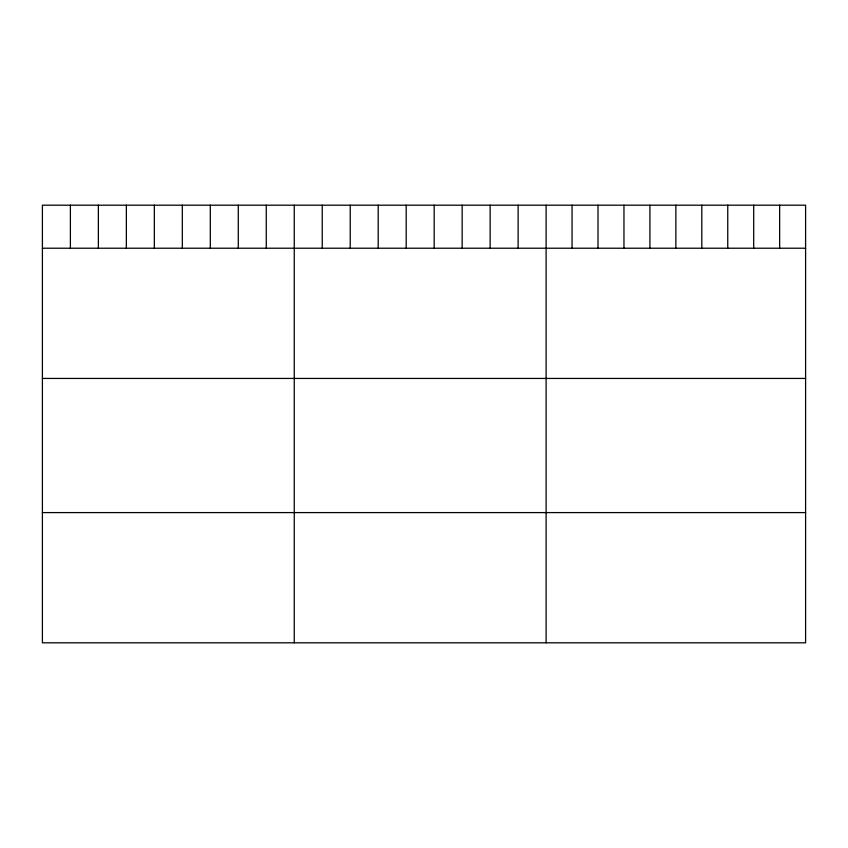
<?xml version="1.0" encoding="UTF-8"?>
<svg xmlns="http://www.w3.org/2000/svg" width="848" height="848" viewBox="0 0 848 848"><rect width="100%" height="100%" fill="white"/><g stroke="black" fill="none" stroke-linecap="round" stroke-linejoin="round"><path stroke-width="1.27" d="M805.6 248.22L805.6 642.816L42.4 642.816L42.4 205.184L805.6 205.184L805.6 248.22L42.4 248.22M42.4 378.441L805.6 378.441M42.4 512.595L805.6 512.595M779.651 205.184L779.651 248.22M753.702 205.184L753.702 248.22M727.754 205.184L727.754 248.22M701.805 205.184L701.805 248.22M675.856 205.184L675.856 248.22M649.907 205.184L649.907 248.22M623.958 205.184L623.958 248.22M598.01 205.184L598.01 248.22M572.061 205.184L572.061 248.22M546.112 205.184L546.112 642.816M518.128 205.184L518.128 248.22M490.144 205.184L490.144 248.22M462.16 205.184L462.16 248.22M434.176 205.184L434.176 248.22M406.192 205.184L406.192 248.22M378.208 205.184L378.208 248.22M350.224 205.184L350.224 248.22M322.24 205.184L322.24 248.22M294.256 205.184L294.256 642.816M266.272 205.184L266.272 248.22M238.288 205.184L238.288 248.22M210.304 205.184L210.304 248.22M182.32 205.184L182.32 248.22M154.336 205.184L154.336 248.22M126.352 205.184L126.352 248.22M98.368 205.184L98.368 248.22M70.384 205.184L70.384 248.22"/></g></svg>
